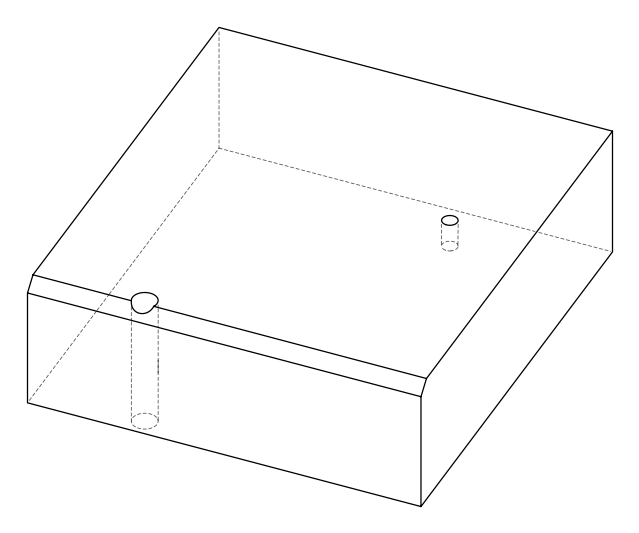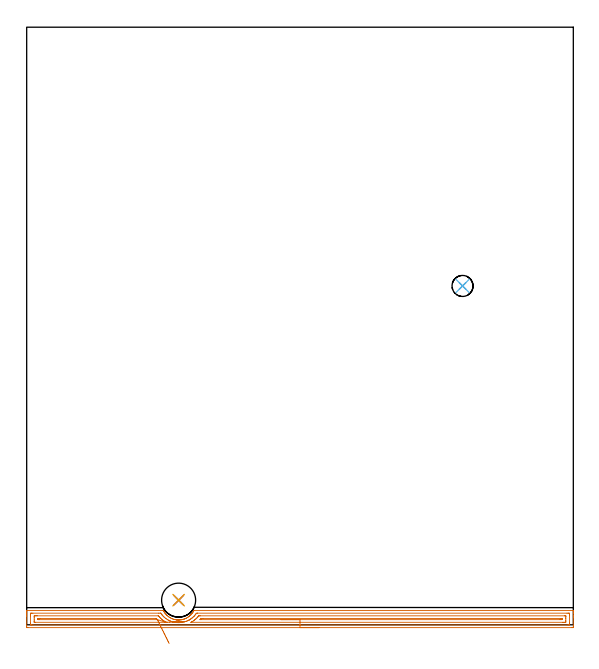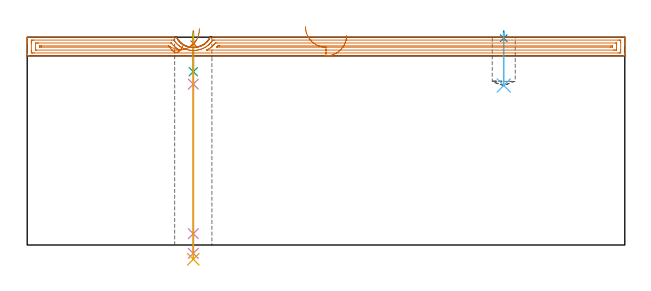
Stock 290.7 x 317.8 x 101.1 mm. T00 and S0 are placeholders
(PLAN: 7 operations, 5 tool changes, 10.6 min)
(1 SPOT_DRILL | STEP1HOLE | NXT0321_9005460120000 | 0.05 min | 182 mm3)
(2 SPOT_DRILL_1 | STEP1POCKET | NXT0321_9005460120000 | 0.03 min | 1 mm3)
(3 DRILL_BLIND_HOLE_INTO_CENTER | STEP1HOLE | NXT0301_083 | 0.08 min | 1349 mm3)
(4 GUN_DRILL_THROUGH_HOLE | STEP1HOLE | UGT0307_008 | 0.53 min | 8118 mm3)
(5 DRILL_TO_ENLARGE_THROUGH_HOLE | STEP1HOLE | UGT0301_250 | 0.44 min | 16335 mm3)
(6 DRILL_BLIND_HOLE_INTO_CENTER_1 | STEP1POCKET | NXT0301_083 | 0.1 min | 2174 mm3)
(7 AREA_MILL | FG_CHAMFER_SURFACE | UGT0205_001 | 9.42 min | 11919 mm3)
(TOOL NXT0321_9005460120000 | NC Spot Drill, 142deg, 12mm, Carbide, Uncoated | D12 PA142 FL30 Z2)
(TOOL NXT0301_083 | Carbide Drill 11.2mm [860.1-1120-056A1-MM 2214] | D11.2 PA140 FL72 Z2)
(TOOL UGT0307_008 | Gun Drill 11 mm | D11 PA130 FL24 Z1)
(TOOL UGT0301_250 | Twist Drill 18.1 mm | D18.1 PA118 FL135 Z2)
(TOOL UGT0205_001 | Chamfer Mill 20 x 3 x 45 deg. | D20 FL50 Z2)
(OP 1 SPOT_DRILL)
G17 G21 G94 G90
T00 M6
G54
G17 G0 G90 X80.8 Y13.1 S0 M3
G43 Z111.1 H0
G94 G81 G98 Z98.1 F250. R104.1
G80
M5
M2
(OP 2 SPOT_DRILL_1)
G17 G21 G94 G90
T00 M6
G54
G17 G0 G90 X231.8 Y180.2 S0 M3
G43 Z111.1 H0
G94 G81 G98 Z100.618 F250. R104.1
G80
M5
M2
(OP 3 DRILL_BLIND_HOLE_INTO_CENTER)
G17 G21 G94 G90
T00 M6
G54
G17 G0 G90 X80.8 Y13.1 S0 M3
G43 Z111.1 H1
G94 G81 G98 Z84.3 F250. R103.1
G80
M5
M2
(OP 4 GUN_DRILL_THROUGH_HOLE)
G17 G21 G94 G90
T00 M6
G54
G17 G0 G90 X80.8 Y13.1 M8
G43 Z111.1 H0
Z97.841
S716 M3
G94 G1 Z78.237 F125. M26
G4 X.084
Z5.5 F250.
G4 X.084
Z-4.065 F125.
G4 X.084
M5
M9
G0 Z97.841
Z111.1
M2
(OP 5 DRILL_TO_ENLARGE_THROUGH_HOLE)
G17 G21 G94 G90
T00 M6
G54
G17 G0 G90 X80.8 Y13.1 S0 M3
G43 Z111.1 H0
G94 G73 G98 Z-6.938 F250. Q18.006 R103.1
G80
M5
M2
(OP 6 DRILL_BLIND_HOLE_INTO_CENTER_1)
G17 G21 G94 G90
T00 M6
G54
G17 G0 G90 X231.8 Y180.2 S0 M3
G43 Z111.1 H1
G94 G81 G98 Z77.6 F250. R103.1
G80
M5
M2
(OP 7 AREA_MILL)
G17 G21 G94 G90
T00 M6
G54
G17 G0 G90 X155.35 Y-1.5 S1061 M3
G43 Z111.1 H0
Z102.
G94 G1 X155.312 Z101.128 F250.
X155.198 Z100.264
X155.009 Z99.412
X154.747 Z98.58
X154.413 Z97.774
X154.01 Z97.
X153.542 Z96.264
X153.01 Z95.572
X152.421 Z94.929
X151.778 Z94.34
X151.086 Z93.808
X150.35 Z93.34
X149.576 Z92.937
X148.77 Z92.603
X147.938 Z92.341
X147.086 Z92.152
X146.222 Z92.038
X145.35 Z92.
X0.619
X0.07 Y-1.494 Z92.003
X0.008 Y-1.492 Z92.006
X0.004 Y-0.949 Z92.549
X0. Y-0.333 Z93.164
Y4.383 Z97.877
Y4.929 Z98.426
Y5.271 Z98.768
Y5.818 Z99.314
Y6.16 Z99.655
Y6.845 Z100.344
Y7.175 Z100.675
X0.007 Y7.56 Z101.052
X0.01 Y7.597 Z101.088
X0.172 Y7.6 Z101.1
X72.538
X72.674 Y7.597 Z101.089
X72.699 Y7.561 Z101.054
X72.78 Y7.422 Z100.919
X72.984 Y7.049 Z100.549
X73.03 Y6.965 Z100.465
X73.159 Y6.758 Z100.258
X73.468 Y6.311 Z99.811
X73.566 Y6.18 Z99.68
X73.797 Y5.875 Z99.374
X73.928 Y5.716 Z99.213
X74.283 Y5.333 Z98.832
X74.345 Y5.271 Z98.771
X74.623 Y4.992 Z98.491
X74.771 Y4.856 Z98.355
X74.816 Y4.815 Z98.314
X75.257 Y4.459 Z97.958
X75.726 Y4.109 Z97.607
X76.159 Y3.84 Z97.338
X76.602 Y3.589 Z97.088
X77.005 Y3.392 Z96.891
X77.25 Y3.282 Z96.782
X77.376 Y3.225 Z96.725
X77.495 Y3.179 Z96.679
X77.939 Y3.023 Z96.522
X78.387 Y2.885 Z96.384
X78.833 Y2.774 Z96.273
X79.28 Y2.686 Z96.183
X79.565 Y2.646 Z96.14
X79.685 Y2.629 Z96.122
X79.726 Y2.622 Z96.117
X79.925 Y2.602 Z96.1
X80.132 Y2.584 Z96.077
X80.173 Y2.58 Z96.073
X80.619 Y2.553 Z96.053
X80.97 Y2.554
X80.99 Z96.052
X81.025 Y2.555
X81.522 Y2.585 Z96.085
X81.959 Y2.633 Z96.129
X82.139 Y2.661 Z96.158
X82.406 Y2.703 Z96.2
X82.812 Y2.788 Z96.282
X82.852 Y2.795 Z96.291
X83.096 Y2.858 Z96.356
X83.259 Y2.902 Z96.398
X83.299 Y2.912 Z96.409
X83.642 Y3.018 Z96.518
X83.744 Y3.051 Z96.55
X84.222 Y3.225 Z96.725
X84.599 Y3.395 Z96.891
X84.637 Y3.412 Z96.908
X85.087 Y3.639 Z97.138
X85.53 Y3.891 Z97.389
X85.868 Y4.109 Z97.607
X86.423 Y4.519 Z98.018
X86.507 Y4.591 Z98.091
X86.607 Y4.679 Z98.175
X86.971 Y4.992 Z98.491
X87.259 Y5.271 Z98.771
X87.316 Y5.327 Z98.827
X87.796 Y5.875 Z99.374
X87.853 Y5.948 Z99.447
X88.016 Y6.16 Z99.656
X88.209 Y6.406 Z99.906
X88.337 Y6.604 Z100.099
X88.439 Y6.76 Z100.256
X88.715 Y7.224 Z100.724
X88.86 Y7.493 Z100.993
X88.868 Y7.505 Z101.005
X88.926 Y7.597 Z101.089
X89.066 Y7.6 Z101.1
X290.528
X290.69 Y7.597 Z101.088
X290.693 Y7.56 Z101.052
X290.7 Y7.175 Z100.675
Y6.845 Z100.344
Y6.16 Z99.655
Y4.929 Z98.426
Y4.383 Z97.877
Y3.767 Z97.263
Y-0.333 Z93.164
X290.696 Y-0.949 Z92.549
X290.692 Y-1.492 Z92.006
X290.63 Y-1.494 Z92.003
X290.081 Y-1.5 Z92.
X145.35
Y-0.086 Z93.414
X3.325
X2.43 Y-0.085 Z93.415
X2.406 Y-0.084 Z93.416
X2.01 Y-0.06 Z93.44
X2.003 Y0.34 Z93.84
X2.001 Y0.829 Z94.329
X2. Y1.232 Z94.732
Y4.786 Z98.286
X2.001 Y5.271 Z98.771
X2.002 Y5.672 Z99.172
X2.01 Y6.16 Z99.66
X2.382 Y6.184 Z99.684
X2.406 Y6.185 Z99.685
X3.273 Y6.186 Z99.686
X70.304 Y6.185 Z99.685
X71.174 Y6.183 Z99.683
X71.198 Y6.181 Z99.681
X71.336 Y6.16 Z99.66
X71.675 Y5.685 Z99.185
X71.99 Y5.271 Z98.771
X72.091 Y5.144 Z98.644
X72.453 Y4.739 Z98.239
X72.794 Y4.383 Z97.883
X72.984 Y4.192 Z97.692
X73.354 Y3.859 Z97.359
X73.8 Y3.494 Z96.994
X73.878 Y3.433 Z96.933
X74.127 Y3.247 Z96.747
X74.771 Y2.824 Z96.324
X74.855 Y2.773 Z96.273
X75.152 Y2.606 Z96.106
X75.665 Y2.336 Z95.836
X76.183 Y2.09 Z95.59
X76.558 Y1.935 Z95.435
X76.65 Y1.901 Z95.401
X77.178 Y1.717 Z95.217
X77.451 Y1.632 Z95.132
X77.572 Y1.597 Z95.097
X78.345 Y1.409 Z94.909
X78.733 Y1.331 Z94.831
X79.238 Y1.254 Z94.754
X79.439 Y1.227 Z94.727
X79.956 Y1.178 Z94.678
X80.132 Y1.168 Z94.668
X80.706 Y1.146 Z94.646
X81.025 Y1.145 Z94.645
X81.57 Y1.175 Z94.675
X81.918 Y1.205 Z94.705
X82.382 Y1.256 Z94.756
X82.812 Y1.323 Z94.823
X83.143 Y1.387 Z94.887
X83.705 Y1.516 Z95.016
X83.865 Y1.558 Z95.058
X84.423 Y1.717 Z95.217
X84.575 Y1.765 Z95.265
X84.599 Y1.773 Z95.273
X85.206 Y2.002 Z95.502
X85.492 Y2.128 Z95.628
X85.821 Y2.279 Z95.779
X86.385 Y2.564 Z96.064
X86.413 Y2.578 Z96.078
X86.46 Y2.606 Z96.106
X86.969 Y2.914 Z96.414
X87.279 Y3.115 Z96.615
X87.499 Y3.275 Z96.775
X87.794 Y3.494 Z96.994
X88.004 Y3.661 Z97.161
X88.172 Y3.801 Z97.301
X88.482 Y4.075 Z97.575
X88.81 Y4.383 Z97.883
X88.938 Y4.51 Z98.01
X89.066 Y4.644 Z98.144
X89.357 Y4.982 Z98.482
X89.6 Y5.271 Z98.771
X89.759 Y5.47 Z98.97
X89.959 Y5.729 Z99.229
X90.138 Y5.982 Z99.482
X90.262 Y6.16 Z99.66
X90.828 Y6.184 Z99.684
X90.852 Y6.185 Z99.685
X287.375 Y6.186 Z99.686
X288.27 Y6.185 Z99.685
X288.294 Y6.184 Z99.684
X288.69 Y6.16 Z99.66
X288.697 Y5.76 Z99.26
X288.699 Y5.271 Z98.771
X288.7 Y4.868 Z98.368
Y1.314 Z94.814
X288.699 Y0.829 Z94.329
X288.698 Y0.428 Z93.928
X288.69 Y-0.06 Z93.44
X288.318 Y-0.084 Z93.416
X288.294 Y-0.085 Z93.415
X287.427 Y-0.086 Z93.414
X145.35
Y1.328 Z94.828
X87.669 Y1.329 Z94.829
X87.592 Y1.33 Z94.83
X87.464 Y1.333 Z94.833
X87.425 Y1.335 Z94.835
X87.436 Y1.345 Z94.845
X87.489 Y1.377 Z94.877
X87.537 Y1.406 Z94.906
X88.137 Y1.752 Z95.252
X88.172 Y1.774 Z95.274
X88.677 Y2.104 Z95.604
X89.066 Y2.383 Z95.883
X89.193 Y2.479 Z95.979
X89.354 Y2.606 Z96.106
X89.684 Y2.879 Z96.379
X89.959 Y3.113 Z96.613
X90.158 Y3.296 Z96.796
X90.367 Y3.494 Z96.994
X90.61 Y3.736 Z97.236
X90.852 Y3.997 Z97.497
X91.032 Y4.204 Z97.704
X91.184 Y4.383 Z97.883
X91.439 Y4.688 Z98.188
X91.482 Y4.737 Z98.237
X91.508 Y4.764 Z98.264
X91.551 Y4.765 Z98.265
X91.746 Y4.768 Z98.268
X92.249 Y4.771 Z98.271
X286.117
X286.508 Y4.769 Z98.269
X286.637 Y4.767 Z98.267
X286.677 Y4.765 Z98.265
X286.69 Y4.701 Z98.201
X286.694 Y4.574 Z98.074
X286.698 Y4.383 Z97.883
X286.7 Y4.192 Z97.692
Y3.494 Z96.994
Y2.414 Z95.914
X286.699 Y1.717 Z95.217
X286.697 Y1.528 Z95.028
X286.69 Y1.341 Z94.841
X286.508 Y1.335 Z94.835
X286.003 Y1.331 Z94.831
X285.614 Y1.329 Z94.829
X285.112 Y1.328 Z94.828
X145.35
Y2.743 Z96.243
X92.639
X92.5 Y2.744 Z96.244
X92.129 Y2.749 Z96.249
X92.295 Y2.948 Z96.448
X92.458 Y3.136 Z96.636
X92.639 Y3.34 Z96.84
X92.784 Y3.351 Z96.851
X92.915 Y3.353 Z96.853
X93.533 Y3.357 Z96.857
X93.67
X283.966
X284.583 Y3.352 Z96.852
X284.677 Y3.35 Z96.85
X284.69 Y3.261 Z96.761
X284.691 Y3.05 Z96.55
X284.69 Y2.839 Z96.339
X284.677 Y2.749 Z96.249
X284.578 Y2.747 Z96.247
X283.69 Y2.743 Z96.243
X145.35
X144.478 Z96.281
X143.614 Z96.395
X142.762 Z96.583
X141.93 Z96.846
X141.124 Z97.18
X140.35 Z97.582
X139.614 Z98.051
X138.922 Z98.582
X138.279 Z99.172
X137.69 Z99.815
X137.158 Z100.507
X136.69 Z101.243
X136.287 Z102.016
X135.953 Z102.822
X135.691 Z103.654
X135.502 Z104.506
X135.388 Z105.371
X135.35 Z106.243
G0 Z111.1
X83.713 Y1.76
Z105.27
G1 X83.714 Z104.397
X83.638 Y1.757 Z103.528
X83.488 Y1.75 Z102.669
X83.263 Y1.74 Z101.826
X82.966 Y1.727 Z101.006
X82.598 Y1.71 Z100.215
X82.163 Y1.691 Z99.459
X81.664 Y1.668 Z98.744
X81.104 Y1.643 Z98.075
X80.489 Y1.616 Z97.458
X79.821 Y1.586 Z96.897
X79.108 Y1.554 Z96.395
X78.354 Y1.521 Z95.959
X77.564 Y1.486 Z95.589
X76.745 Y1.449 Z95.29
X75.904 Y1.411 Z95.064
X75.046 Y1.373 Z94.911
X74.178 Y1.334 Z94.834
X74.153 Y1.333 Z94.833
X74.013 Y1.33 Z94.83
X73.878 Y1.329 Z94.829
X73.375 Y1.328 Z94.828
X4.583 Y1.329 Z94.829
X4.192 Y1.331 Z94.831
X4.063 Y1.333 Z94.833
X4.023 Y1.335 Z94.835
X4.01 Y1.399 Z94.899
X4.006 Y1.526 Z95.026
X4.002 Y1.717 Z95.217
X4. Y1.908 Z95.408
Y2.606 Z96.106
Y3.686 Z97.186
X4.001 Y4.383 Z97.883
X4.003 Y4.571 Z98.071
X4.01 Y4.759 Z98.259
X4.192 Y4.764 Z98.264
X4.697 Y4.769 Z98.269
X5.086 Y4.771 Z98.271
X5.589
X69.914
X70.011 Y4.77 Z98.27
X70.059 Y4.767 Z98.267
X70.078 Y4.765 Z98.265
X70.126 Y4.716 Z98.216
X70.304 Y4.5 Z98.
X70.406 Y4.383 Z97.883
X70.78 Y3.964 Z97.464
X71.198 Y3.52 Z97.02
X71.224 Y3.494 Z96.994
X71.677 Y3.079 Z96.579
X72.091 Y2.728 Z96.228
X72.246 Y2.606 Z96.106
X72.668 Y2.289 Z95.789
X72.984 Y2.074 Z95.574
X73.529 Y1.717 Z95.217
X73.878 Y1.511 Z95.011
X74.082 Y1.395 Z94.895
X74.165 Y1.346 Z94.846
X74.178 Y1.334 Z94.834
X69.511 Y2.748 Z96.248
X69.51 Y2.747 Z96.247
X69.478 Y2.744 Z96.244
X69.411 Y2.743 Z96.243
X69.273
X6.734
X6.117 Y2.748 Z96.248
X6.023 Y2.749 Z96.249
X6.01 Y2.839 Z96.339
X6.008 Y3.05 Z96.55
X6.01 Y3.261 Z96.761
X6.023 Y3.351 Z96.851
X6.12 Y3.354 Z96.854
X6.255 Y3.356 Z96.856
X6.873 Y3.357 Z96.857
X7.01
X68.694
X68.873 Y3.356 Z96.856
X68.917 Y3.353 Z96.853
X68.934 Y3.351 Z96.851
X69.411 Y2.861 Z96.361
X69.482 Y2.786 Z96.286
X69.507 Y2.757 Z96.257
X69.511 Y2.748 Z96.248
X69.809 Y2.143 Z95.694
X70.127 Y1.497 Z95.202
X70.463 Y0.816 Z94.773
X70.815 Y0.103 Z94.413
X71.178 Y-0.635 Z94.123
X71.552 Y-1.393 Z93.907
X71.932 Y-2.165 Z93.764
X72.317 Y-2.945 Z93.697
X72.702 Y-3.728 Z93.707
X73.086 Y-4.507 Z93.792
X73.465 Y-5.276 Z93.953
X73.837 Y-6.03 Z94.187
X74.198 Y-6.762 Z94.494
X74.545 Y-7.468 Z94.871
X74.877 Y-8.141 Z95.316
X75.191 Y-8.777 Z95.824
X75.484 Y-9.371 Z96.391
X75.753 Y-9.919 Z97.015
G0 Z111.1
M5
M2
